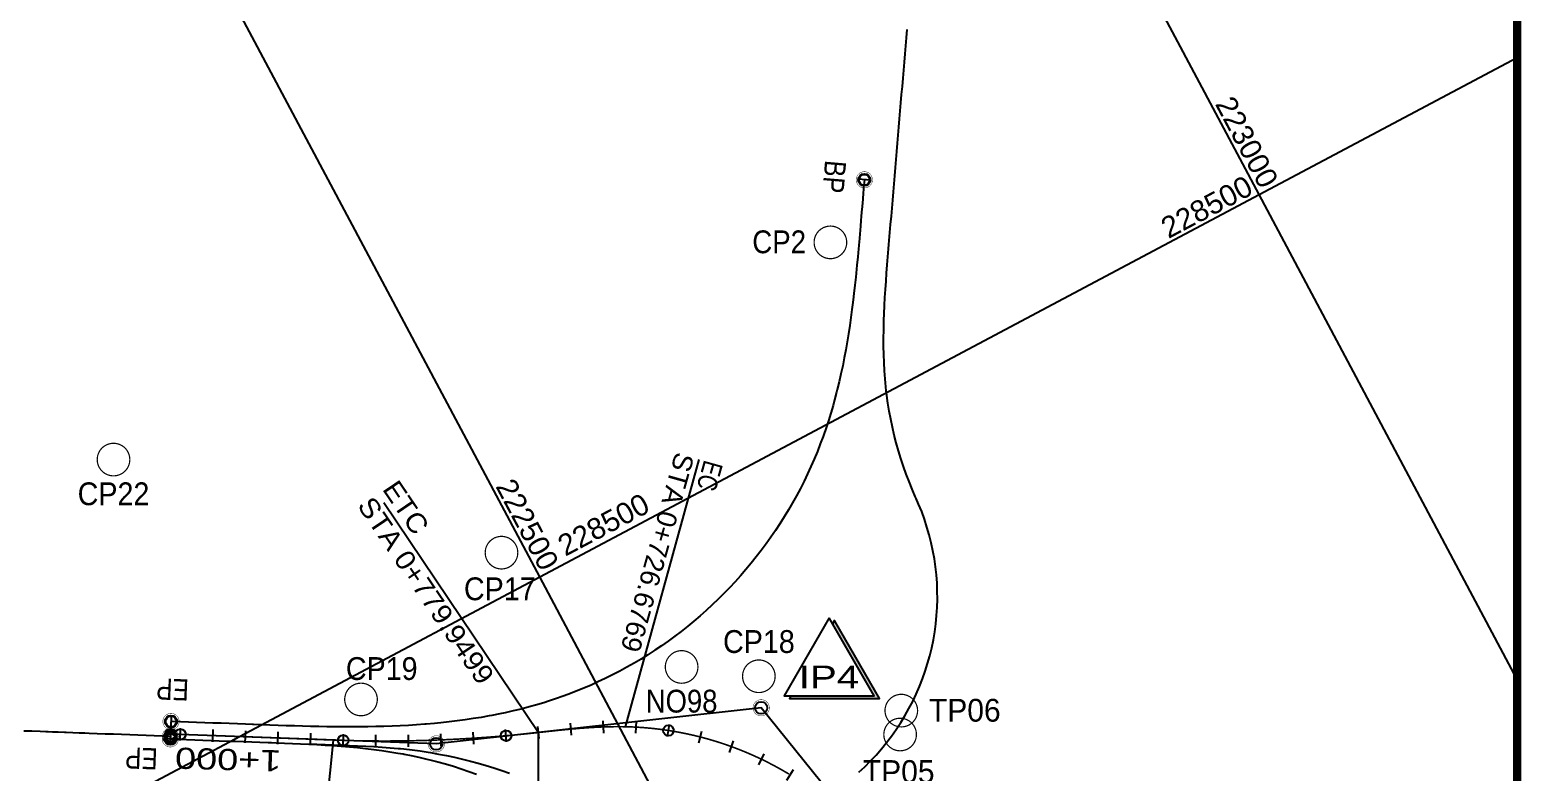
# Model space of a CAD drawing. Extents: x 227222 to 228063, y 224653 to 225247.
# Drawn here: x 227400.6 to 227583.6, y 225010.2 to 225101.4 of the extents above; entities that cross this region are included whole.
import ezdxf
from ezdxf.enums import TextEntityAlignment as Align

# ---------------------------------------------------------------- set-up
doc = ezdxf.new("R2010")
doc.units = 0
doc.header["$LTSCALE"] = 10
doc.header["$MEASUREMENT"] = 0
doc.layers.get('0').update_dxf_attribs({"linetype": 'CONTINUOUS'})
for name, color, linetype in [('CA-ALGN-CNTL', 2, 'CONTINUOUS'), ('CA-ALGN-IPLN', 1, 'CONTINUOUS'), ('CA-ALGN-IPSM', 2, 'CONTINUOUS'), ('CA-ALGN-STSM', 2, 'CONTINUOUS'), ('CA-ALGN-SUBL', 1, 'CONTINUOUS'), ('CA-ALGN-SUBT', 2, 'CONTINUOUS'), ('CA-ALGN-TEXT', 3, 'CONTINUOUS'), ('CV-GRID-BORD', 4, 'CONTINUOUS'), ('CV-GRID-LINE', 1, 'CONTINUOUS'), ('CV-GRID-TEXT', 4, 'CONTINUOUS'), ('CV-SURV-SYMB', 3, 'CONTINUOUS'), ('CV-SURV-TEXT', 3, 'CONTINUOUS')]:
    doc.layers.add(name, color=color, linetype=linetype)
doc.styles.add('GTXT', font='Dotum.ttf')
doc.styles.get("Standard").update_dxf_attribs({"font": 'Dotum.ttf'})

# ---------------------------------------------------------------- blocks, each defined once
blk = doc.blocks.new('CVSVCPM')
at = {"const_width": 0.15}
blk.add_lwpolyline([(0, 2, -1), (0, -2, -1), (0, 2)], format="xyb", dxfattribs=at)
at = {"style": 'GTXT', "flags": 1}
blk.add_attdef('NO', text='', height=2.5, dxfattribs=at).set_placement((0, 4.760439115567124), align=Align.MIDDLE)
blk = doc.blocks.new('CASTAMS')
blk.add_line((0, -1.5), (0, 1.5))
at = {"style": 'GTXT', "flags": 1}
for tag, p in [('STA_DST', (0, -3.624746947281125)), ('XSEC_DAT', (0, -6.854719476030255))]:
    blk.add_attdef(tag, text='', height=2.5, dxfattribs=at).set_placement(p, align=Align.MIDDLE)
blk = doc.blocks.new('CASTAMM')
blk.add_line((0, -1.5), (0, 1.5))
blk.add_circle((0, 0), 1.3)
at = {"style": 'GTXT', "flags": 1}
for tag, p in [('STA_DST', (0, -3.624746947281125)), ('XSEC_DAT', (0, -6.854719476030255))]:
    blk.add_attdef(tag, text='', height=2.5, dxfattribs=at).set_placement(p, align=Align.MIDDLE)
blk = doc.blocks.new('CAIPMRK')
at = {"const_width": 0.1}
blk.add_lwpolyline([(-2, 0, -0.9999999999999999), (2, 0, -1)], format="xyb", close=True, dxfattribs=at)
blk.add_circle((0, 0), 1.5)

msp = doc.modelspace()

# ---------------------------------------------------------------- hatches: boundary and pattern name
at = {"layer": 'CA-ALGN-TEXT'}
msp.add_hatch(color=256, dxfattribs=at).paths.add_polyline_path([(227504.215001211, 225019.6161966484), (227494.0196892909, 225019.6161959291), (227493.8170749211, 225019.2652574891), (227504.867217302, 225019.2652582687), (227499.3421454364, 225028.8349618962), (227499.117344628, 225028.445595411)])

# ---------------------------------------------------------------- linework, layer by layer
at = {"layer": 'CA-ALGN-CNTL'}
for points in [[(227502.3332174974, 225010.2174885896), (227503.0664025078, 225010.897444666), (227503.7757082619, 225011.6022757946), (227504.4602933413, 225012.3311404509), (227505.1193428852, 225013.0831727241), (227505.7520740001, 225013.8574806626), (227506.3577331663, 225014.6531426306), (227506.9356023634, 225015.4692128298), (227507.4849920059, 225016.3047175437), (227508.0052513153, 225017.1586697124), (227508.495760765, 225018.0300490599), (227508.9559361034, 225018.9178200892), (227509.3852319977, 225019.8209294895), (227509.7831349699, 225020.7383023799), (227510.1491757586, 225021.6688488827), (227510.4829177842, 225022.6114602552), (227510.7839631621, 225023.5650188822), (227511.051955631, 225024.5283885076), (227511.2865749194, 225025.5004248298), (227511.4875430945, 225026.4799720818), (227511.654621857, 225027.4658638581), (227511.7876105512, 225028.4569311177), (227511.8863516871, 225029.4519960589), (227511.9507309401, 225030.4498721193), (227511.9806670464, 225031.4493744598), (227511.9761262664, 225032.4493140631), (227511.9371150973, 225033.4485029202), (227511.8636802729, 225034.4457540298), (227511.7559079365, 225035.4398786937), (227511.6139242439, 225036.4296981631), (227511.4379009975, 225037.4140330433), (227511.2280463684, 225038.3917164819), (227510.9846097031, 225039.3615808682), (227510.7078819029, 225040.3224784216), (227510.3981896347, 225041.2732622573), (227510.055902886, 225042.2128062593), (227509.6814272982, 225043.1399896783), (227509.3798126876, 225043.8263866131), (227509.3798126876, 225043.8263866131), (227509.3798126876, 225043.8263866131), (227509.3798126876, 225043.8263866131), (227509.2768394802, 225044.0544556516), (227508.8783375236, 225044.9715980457), (227508.5007833338, 225045.8975635937), (227508.1443724179, 225046.8318695771), (227507.8092904028, 225047.7740348197), (227507.4957069101, 225048.7235741654), (227507.2037890806, 225049.6799943433), (227506.9336834674, 225050.6428024619), (227506.6855304988, 225051.6115001078), (227506.459458957, 225052.5855894707), (227506.2555862018, 225053.5645644016), (227506.0740170077, 225054.5479211205), (227505.9148437878, 225055.5351492749), (227505.7849609289, 225056.4721468056), (227505.7781526071, 225056.525741932), (227505.7152320675, 225057.0481835957), (227505.6122213544, 225058.0428444715), (227505.570716965, 225058.514801002), (227505.4978117631, 225059.512125324), (227505.4438638653, 225060.5106546059), (227505.4076719373, 225061.5099856612), (227505.3880257889, 225062.5097830796), (227505.3837067107, 225063.5097658143), (227505.3934927716, 225064.5097099992), (227505.3972141726, 225064.7190351059), (227505.4224254366, 225065.7187116591), (227505.4504904485, 225066.5088511402), (227505.4952458059, 225067.5078452035), (227505.5492083602, 225068.5063845599), (227505.6111516315, 225069.5044626434), (227505.6798511727, 225070.5020988852), (227505.7540872747, 225071.4993378874), (227505.8326342585, 225072.4962482593), (227505.9142769286, 225073.4929087147), (227505.9977924659, 225074.4894165654), (227506.0431350076, 225075.0262219867), (227506.0819867538, 225075.4858662633), (227506.1662106829, 225076.4823113355), (227506.2504354389, 225077.4787591124), (227506.334661134, 225078.4752051236), (227506.4188841241, 225079.4716519616), (227506.5031088801, 225080.4680997386), (227506.5873345752, 225081.4645457497), (227506.6715593312, 225082.4609935267), (227506.7557832603, 225083.4574385988), (227506.8400080164, 225084.4538863758), (227506.9242327724, 225085.4503341528), (227507.0084584674, 225086.4467801639), (227507.0926814576, 225087.4432270019), (227507.1769071526, 225088.4396730131), (227507.2611319086, 225089.43612079), (227507.3453576036, 225090.4325668011), (227507.4295805938, 225091.4290136392), (227507.5138053499, 225092.4254614162), (227507.5980310449, 225093.4219074272), (227507.682254035, 225094.4183542653), (227507.76647973, 225095.4148002764), (227507.8507044861, 225096.4112480534), (227507.9349292421, 225097.4076958303), (227508.0191531712, 225098.4041409025), (227508.1033779273, 225099.4005886795), (227508.1876036223, 225100.3970346906), (227508.2718283783, 225101.3934824676)], [(227503.0202103601, 225082.955139821), (227502.935985604, 225081.958692044), (227502.8686048602, 225081.1615355884), (227502.8349167237, 225080.7629574165), (227502.8180717725, 225080.5636678611), (227502.7422681396, 225079.6668652753), (227502.6833112238, 225078.9693531838), (227502.6390105136, 225078.4452473959), (227502.5990748215, 225077.9729060098), (227502.5399421602, 225077.2754091995), (227502.4547230405, 225076.2790465628), (227502.3680029083, 225075.2828145311), (227502.3415917832, 225074.983979939), (227502.3327411767, 225074.8843714089), (227502.2970821957, 225074.4859639656), (227502.2059251482, 225073.4901271943), (227502.1113377984, 225072.4946115862), (227502.0126328333, 225071.4994956581), (227501.9615222797, 225071.0021150947), (227501.855352282, 225070.007768611), (227501.7433488544, 225069.0140624486), (227501.6490853086, 225068.2196369447), (227501.5754425378, 225067.6241732782), (227501.4991089015, 225067.0290501925), (227501.3655109557, 225066.0380168801), (227501.2233556875, 225065.0481756884), (227501.0719712032, 225064.059703938), (227500.9106877537, 225063.0728004764), (227500.7388369082, 225062.087682973), (227500.5557595558, 225061.1045899086), (227500.360798619, 225060.123785762), (227500.1533081064, 225059.1455567623), (227499.9326413546, 225058.1702159632), (227499.6981707892, 225057.1981001587), (227499.6217471689, 225056.8941628316), (227499.3681965462, 225055.926849639), (227499.185327069, 225055.2650549218), (227498.905738011, 225054.304946793), (227498.6099193457, 225053.3497162584), (227498.2972960448, 225052.3998526341), (227498.0443531866, 225051.6712618049), (227497.9673127714, 225051.4558806231), (227497.6196299042, 225050.5182855965), (227497.2543174149, 225049.5874173485), (227496.871508426, 225048.6636048875), (227496.4713386524, 225047.7471808655), (227496.0539485038, 225046.8384691051), (227495.6194890975, 225045.9377945919), (227495.1681143673, 225045.0454770138), (227494.6999845959, 225044.1618326389), (227494.2152663025, 225043.2871787861), (227493.7141332938, 225042.4218275888), (227493.1967613665, 225041.5660831777), (227492.6633387905, 225040.7202517856), (227492.1140512428, 225039.8846360013), (227491.5490970978, 225039.0595315741), (227490.9686747298, 225038.2452342532), (227490.3729943833, 225037.4420302436), (227489.7622661909, 225036.6502102207), (227489.1367068579, 225035.8700524989), (227488.4965393262, 225035.1018364435), (227487.841992059, 225034.345835295), (227487.1732990417, 225033.6023161695), (227486.4906960253, 225032.8715471218), (227485.7944288652, 225032.1537857234), (227485.0847416511, 225031.4492886071), (227484.3618902306, 225030.7583073316), (227483.6261297369, 225030.0810862803), (227482.8777251831, 225029.4178682945), (227482.1169400407, 225028.7688863353), (227481.3440457835, 225028.1343753537), (227480.5593186923, 225027.5145570001), (227479.7630376404, 225026.9096565691), (227478.9554836032, 225026.3198868818), (227478.1369483754, 225025.7454574516), (227477.3077193929, 225025.1865732093), (227476.4680958501, 225024.6434340117), (227475.6183726943, 225024.1162306623), (227474.7588555805, 225023.6051551276), (227473.8898487336, 225023.1103850229), (227473.0116599103, 225022.6320998412), (227472.1246052059, 225022.1704676535), (227471.2289981227, 225021.7256528868), (227470.3251585117, 225021.2978165484), (227469.4134083258, 225020.8871071722), (227468.4940722226, 225020.4936724653), (227467.567475911, 225020.1176538983), (227466.63395156, 225019.7591850508), (227466.0706476203, 225019.552577972), (227465.1267272314, 225019.2224498283), (227464.7474438424, 225019.0953949565), (227464.1461667628, 225018.900465455), (227463.7951354785, 225018.7903080324), (227462.837299767, 225018.5030376444), (227461.8744050587, 225018.2332099057), (227460.9068982468, 225017.9804146033), (227459.9352042067, 225017.7442275526), (227458.9597186208, 225017.5242113114), (227458.2746500079, 225017.3795500871), (227458.2740411442, 225017.3794256808), (227457.2929578785, 225017.1858912481), (227456.998853385, 225017.1309120889), (227456.0141525734, 225016.9567102481), (227455.0270221389, 225016.7968505512), (227454.0377442984, 225016.6508533467), (227453.046583386, 225016.5182385351), (227452.0537852498, 225016.3985139227), (227451.0595662087, 225016.2911874707), (227450.6615293628, 225016.2516188638), (227450.2633087656, 225016.2139209614), (227449.2670420148, 225016.1276565285), (227449.0676766597, 225016.1117389612), (227448.0703597032, 225016.0386111615), (227447.0723342424, 225015.9758728546), (227446.0737356321, 225015.9230138689), (227445.0746848759, 225015.8795254628), (227444.0752879111, 225015.8448931488), (227443.0756363241, 225015.8186038694), (227442.0758082891, 225015.8001442314), (227441.0758722116, 225015.7889979123), (227440.0758848512, 225015.7846491929), (227439.0758877891, 225015.786581079), (227438.0759181359, 225015.7942764645), (227437.0760039486, 225015.80722249), (227436.0761600962, 225015.8248970184), (227435.0764012235, 225015.8467868546), (227434.0767286753, 225015.8723739962), (227433.0771428574, 225015.9011422071), (227432.0776379387, 225015.9325742001), (227431.078200913, 225015.9661534031), (227430.0788223054, 225016.0013651218), (227429.0794819341, 225016.0376934988), (227428.0801641997, 225016.0746183183), (227427.9198822968, 225016.0805622665), (227427.080851108, 225016.1116792496), (227426.0815371895, 225016.1487374762), (227425.0822240978, 225016.1857984075), (227424.0829119451, 225016.222857573), (227423.0835988535, 225016.2599185043), (227422.0842849349, 225016.2969767309), (227421.0849718433, 225016.3340376622), (227420.0856596906, 225016.3710968277), (227419.0863465989, 225016.4081577591), (227418.0870344462, 225016.4452169245), (227417.9387357557, 225016.450716654)], [(227417.8705684114, 225014.6119861247), (227416.8712553197, 225014.649047056), (227415.871943167, 225014.6861062215), (227414.8726300754, 225014.7231671529), (227413.8733152179, 225014.7602271453), (227412.8740030652, 225014.7972863108), (227411.8746899735, 225014.8343472421), (227410.8753768819, 225014.8714081735), (227409.8760647292, 225014.9084673389), (227408.8767516376, 225014.9455282703), (227407.877438546, 225014.9825892016), (227407.3777811172, 225015.0011191978), (227406.8781254543, 225015.019650133), (227406.6782616111, 225015.0270612149), (227405.8788115357, 225015.0567083595), (227405.0793605215, 225015.08635727), (227404.8794984441, 225015.0937692909), (227404.0800483688, 225015.1234164354), (227403.8801853525, 225015.1308302222), (227403.3805306286, 225015.1493593915), (227402.8808731998, 225015.1678893877), (227402.5810796142, 225015.179008302), (227401.8815601081, 225015.2049503191), (227400.8822470165, 225015.2420112504), (227399.8829348638, 225015.2790704159)], [(227417.8594503241, 225014.312195244), (227418.8587634157, 225014.2751343126), (227419.8580755684, 225014.2380751472), (227420.85738866, 225014.2010142158), (227421.8567017517, 225014.1639532844), (227422.8560166092, 225014.126893292), (227423.8553287619, 225014.0898341266), (227424.8546418535, 225014.0527731952), (227425.8539549452, 225014.0157122638), (227426.8532670978, 225013.9786530984), (227427.8525801895, 225013.941592167), (227428.8518932812, 225013.9045312356), (227429.8512063728, 225013.8674703043), (227430.2750769444, 225013.8517515974), (227430.8505194214, 225013.830375373), (227431.8498058793, 225013.7926275336), (227432.8490252965, 225013.7531270717), (227433.8481266274, 225013.7107686393), (227434.8470527021, 225013.6644413666), (227435.8457292945, 225013.6130366408), (227436.8440670003, 225013.555444574), (227437.8419584207, 225013.4905593012), (227438.8392656881, 225013.4172768784), (227439.8358294089, 225013.3344955062), (227440.8314543109, 225013.2411169603), (227441.8259128885, 225013.1360439981), (227442.8189362361, 225013.0181890767), (227443.8102149876, 225012.8864725865), (227444.7993904871, 225012.7398181569), (227445.7860625669, 225012.5771635873), (227446.4101075187, 225012.4652740404), (227446.5612985459, 225012.4370683985), (227447.3916967502, 225012.2743321137), (227448.3696496779, 225012.0655758316), (227449.3436460366, 225011.8390750113), (227449.6990765608, 225011.7517544752), (227450.6671484034, 225011.5011351305), (227451.6305021447, 225011.2329552698), (227452.5888231964, 225010.9473081148), (227453.5417899069, 225010.6442831312), (227454.4890919345, 225010.3239825941), (227455.4304143553, 225009.9865131372)], [(227417.859450324, 225014.312195244), (227418.8587634157, 225014.2751343126), (227419.8580765073, 225014.2380733813), (227420.857389599, 225014.2010124499), (227421.8567017517, 225014.1639532844), (227422.8560148433, 225014.1268923531), (227423.855327935, 225014.0898314217), (227424.8546410266, 225014.0527704904), (227425.8539541182, 225014.015709559), (227426.8532672098, 225013.9786486276), (227427.8525803015, 225013.9415876963), (227428.8518924542, 225013.9045285308), (227429.8512055458, 225013.8674675995), (227430.8505186375, 225013.8304066681), (227431.8498317291, 225013.7933457368), (227432.8491448207, 225013.7562848054), (227433.8484596782, 225013.719224813), (227434.8477727699, 225013.6821638817), (227435.8470849226, 225013.6451047162), (227436.8463980142, 225013.6080437848), (227437.8457111058, 225013.5709828535), (227438.8450241975, 225013.5339219221), (227439.0770030284, 225013.5253183293), (227439.8443295195, 225013.4966711181), (227440.8435609701, 225013.457476053), (227441.8426061908, 225013.4138215729), (227442.8413198743, 225013.3631863301), (227443.8395056571, 225013.303051277), (227444.8368918884, 225013.2309026376), (227445.8331181056, 225013.1442360422), (227446.1074181043, 225013.1174644252), (227446.5235200352, 225013.0742750536), (227447.5167803625, 225012.9584964223), (227448.5078263632, 225012.8250705781), (227449.4963429151, 225012.6740406256), (227449.7983331788, 225012.6243047839), (227450.7830747308, 225012.4503535887), (227451.7645672179, 225012.2589162545), (227452.7424968359, 225012.0500547077), (227453.7165604878, 225011.8238320378), (227454.6864449724, 225011.5803218174), (227455.6518450909, 225011.3195996091), (227456.6124571864, 225011.0417508561), (227457.5679731314, 225010.7468608894), (227458.5180944547, 225010.4350224395), (227459.4625206951, 225010.1063362396)]]:
    msp.add_lwpolyline(points, dxfattribs=at)
at = {"layer": 'CA-ALGN-CNTL', "const_width": 0.2000000000000009}
msp.add_lwpolyline([(227493.7584540146, 225009.99938487), (227492.8955351391, 225010.5046765697), (227492.0204246872, 225010.9885495577), (227491.133654401, 225011.4507066906), (227490.4034826776, 225011.8107270462), (227489.4969399989, 225012.2327837485), (227488.5802711212, 225012.632370302), (227487.6540342061, 225013.009242118), (227486.7187887332, 225013.3631734297), (227485.7751056043, 225013.6939468088), (227484.8235562123, 225014.0013609441), (227483.8647213824, 225014.2852308654), (227482.8991798381, 225014.5453840756), (227481.9275198472, 225014.7816599481), (227480.9503327615, 225014.993917617), (227479.9682087696, 225015.1820269239), (227478.9817492586, 225015.3458749902), (227477.991549982, 225015.4853595328), (227476.9982160138, 225015.6003990802), (227476.0023459671, 225015.6909200516), (227475.0045486027, 225015.7568723827), (227474.0054298643, 225015.7982113069), (227473.6701463936, 225015.8065605278), (227473.005594102, 225015.8150271186), (227472.0056335952, 225015.8087491872), (227471.0060177237, 225015.7816770385), (227470.0070676616, 225015.7361333269), (227469.0089819948, 225015.6744412147), (227468.0118429587, 225015.5989254233), (227467.0156417196, 225015.5119030246), (227466.0202835613, 225015.4156907284), (227465.025613167, 225015.3125956743), (227464.0314269808, 225015.2049220039), (227463.1806123592, 225015.110856029), (227463.0474412019, 225015.0960758991), (227463.0474412019, 225015.0960758991), (227463.0374910907, 225015.0949713093), (227462.0432709556, 225014.9876170939), (227461.4295909387, 225014.9242890353), (227460.4343995357, 225014.8263487621), (227459.4386524424, 225014.7342334318), (227459.0570825131, 225014.7004938802), (227458.8718974555, 225014.6844304914), (227458.8119979456, 225014.6792760287), (227458.5626992594, 225014.658059979), (227457.6061562897, 225014.580060123), (227456.6090155567, 225014.504504922), (227455.6114503264, 225014.434787792), (227455.0685285377, 225014.3993084772), (227454.5894582575, 225014.3694449789), (227453.5911378664, 225014.3115512843), (227452.5924939272, 225014.2595017685), (227451.5935639715, 225014.2132982661), (227451.0740170242, 225014.1915817446), (227450.3985118817, 225014.1657178111), (227450.0747158445, 225014.1542686014), (227449.8748285435, 225014.1475078193), (227448.875290713, 225014.1172130987), (227447.8755911077, 225014.0927692933), (227447.0757380029, 225014.0774293824), (227446.8848226225, 225014.0743200767), (227446.5711389683, 225014.0696770207), (227445.5711990142, 225014.0587211773), (227445.4384819788, 225014.0577076604), (227444.4384940584, 225014.0533812947), (227443.4384963682, 225014.0549096519), (227443.0758829602, 225014.0569089712), (227442.0759288868, 225014.066411162), (227441.0760473946, 225014.0817665597), (227440.0762742496, 225014.1029760604), (227439.0766417976, 225014.1300342113), (227438.1722043119, 225014.1595628775), (227437.8678950616, 225014.170577622), (227437.1728809958, 225014.196353351), (227436.1735688431, 225014.2334125165), (227435.1742557515, 225014.2704734478), (227435.079241663, 225014.273997532), (227434.0799277444, 225014.3110557585), (227433.0806146528, 225014.3481166899), (227432.0813015611, 225014.3851776212), (227431.0819894084, 225014.4222367867), (227430.0826763168, 225014.459297718), (227429.0833623983, 225014.4963559445), (227428.0840493066, 225014.5334168759), (227427.084736215, 225014.5704778073), (227426.0854240622, 225014.6075369727), (227425.0861109706, 225014.6445979041), (227424.0867988179, 225014.6816570695), (227423.0874839604, 225014.718717062), (227422.0881708688, 225014.7557779933), (227421.0888587161, 225014.7928371588), (227420.0895456244, 225014.8298980901), (227419.0902334718, 225014.8669572556), (227418.0909186142, 225014.904017248), (227417.8816864987, 225014.9117770053)], dxfattribs=at)
at = {"layer": 'CA-ALGN-IPLN'}
msp.add_lwpolyline([(227497.776504519, 224895.2768691518), (227497.1400699465, 224905.77811798), (227496.1818817335, 224938.7396200552), (227518.6436131067, 224983.0610784458), (227490.3645801641, 225018.1282736686), (227450.4918850193, 225013.7024106114), (227417.8816864987, 225014.9117770052)], dxfattribs=at)
at = {"layer": 'CA-ALGN-SUBL', "linetype": 'Continuous'}
for p, q in [((227482.6967153461, 225048.6184348975), (227473.6701463936, 225015.8065605278)), ((227444.0561181915, 225043.3348382131), (227463.0474412019, 225015.0960758991)), ((227463.047443603, 224981.0652362575), (227463.047441202, 225015.0960758991)), ((227434.5373454936, 224980.3031081817), (227437.8678950616, 225014.170577622))]:
    msp.add_line(p, q, dxfattribs=at)
at = {"layer": 'CA-ALGN-TEXT'}
msp.add_lwpolyline([(227498.6899293453, 225029.1859002758), (227493.1648588302, 225019.6161958688), (227504.215001211, 225019.6161966484)], close=True, dxfattribs=at)
msp.add_lwpolyline([(227494.0196892909, 225019.6161959291), (227493.8170749211, 225019.2652574891), (227504.867217302, 225019.2652582687), (227499.3421454364, 225028.8349618962), (227499.117344628, 225028.445595411)], dxfattribs=at)
at = {"layer": 'CV-GRID-BORD', "const_width": 1.000000000000005}
msp.add_lwpolyline([(227284.2142292281, 224791.5561020686), (227583.1209917576, 224791.5561231581), (227583.1209680492, 225127.5823435483), (227284.2142055196, 225127.5823224588)], close=True, dxfattribs=at)
at = {"layer": 'CV-GRID-LINE', "linetype": 'Continuous'}
for p, q in [((227551.4743626199, 225081.1421324924), (227526.7816623037, 225127.5823395733)), ((227551.4743626199, 225081.1421324924), (227526.7816623037, 225127.5823395733)), ((227551.4743626199, 225081.1421324924), (227526.7816623037, 225127.5823395733)), ((227551.4743626199, 225081.1421324924), (227526.7816623037, 225127.5823395733)), ((227551.4743626199, 225081.1421324924), (227526.7816623037, 225127.5823395733)), ((227463.1796066464, 225034.1949699841), (227416.2324441381, 225122.4897259577)), ((227463.1796066464, 225034.1949699841), (227416.2324441381, 225122.4897259577)), ((227463.1796066464, 225034.1949699841), (227416.2324441381, 225122.4897259577)), ((227463.1796066464, 225034.1949699841), (227416.2324441381, 225122.4897259577)), ((227463.1796066464, 225034.1949699841), (227416.2324441381, 225122.4897259577)), ((227551.4743626199, 225081.1421324924), (227583.1209701386, 225097.9689350543)), ((227551.4743626199, 225081.1421324924), (227583.1209701386, 225097.9689350543)), ((227551.4743626199, 225081.1421324924), (227583.1209701386, 225097.9689350543)), ((227551.4743626199, 225081.1421324924), (227583.1209701386, 225097.9689350543)), ((227463.1796066464, 225034.1949699841), (227551.4743626199, 225081.1421324924)), ((227463.1796066464, 225034.1949699841), (227551.4743626199, 225081.1421324924)), ((227463.1796066464, 225034.1949699841), (227551.4743626199, 225081.1421324924)), ((227463.1796066464, 225034.1949699841), (227551.4743626199, 225081.1421324924)), ((227463.1796066464, 225034.1949699841), (227551.4743626199, 225081.1421324924)), ((227583.1209755251, 225021.6235201935), (227551.4743626199, 225081.1421324924)), ((227583.1209755251, 225021.6235201935), (227551.4743626199, 225081.1421324924)), ((227583.1209755251, 225021.6235201935), (227551.4743626199, 225081.1421324924)), ((227583.1209755251, 225021.6235201935), (227551.4743626199, 225081.1421324924)), ((227583.1209755251, 225021.6235201935), (227551.4743626199, 225081.1421324924)), ((227374.8848506728, 224987.2478074759), (227463.1796066464, 225034.1949699841)), ((227374.8848506728, 224987.2478074759), (227463.1796066464, 225034.1949699841)), ((227374.8848506728, 224987.2478074759), (227463.1796066464, 225034.1949699841)), ((227374.8848506728, 224987.2478074759), (227463.1796066464, 225034.1949699841)), ((227374.8848506728, 224987.2478074759), (227463.1796066464, 225034.1949699841)), ((227510.1267691546, 224945.9002140106), (227463.1796066464, 225034.1949699841)), ((227510.1267691546, 224945.9002140106), (227463.1796066464, 225034.1949699841)), ((227510.1267691546, 224945.9002140106), (227463.1796066464, 225034.1949699841)), ((227510.1267691546, 224945.9002140106), (227463.1796066464, 225034.1949699841)), ((227510.1267691546, 224945.9002140106), (227463.1796066464, 225034.1949699841))]:
    msp.add_line(p, q, dxfattribs=at)

# ---------------------------------------------------------------- block references
at = {"layer": 'CA-ALGN-IPSM', "xscale": 0.5, "yscale": 0.5}
for p in [(227503.02021036, 225082.955139821), (227490.3645801641, 225018.1282736685), (227417.9387357557, 225016.450716654), (227417.8594503241, 225014.3121952439), (227417.8705684114, 225014.6119861247), (227450.4918850193, 225013.7024106114)]:
    msp.add_blockref('CAIPMRK', p, dxfattribs=at)
at = {"layer": 'CA-ALGN-STSM', "xscale": 0.5, "yscale": 0.5, "zscale": 0.5}
for name, p, rotation in [('CASTAMM', (227503.0202110751, 225082.9551469966), 85.1678694648461), ('CASTAMM', (227417.9387285543, 225016.4507170293), 177.875477879356), ('CASTAMS', (227467.0156412502, 225015.5119039075), 5.278835646979338), ('CASTAMS', (227471.0060168408, 225015.7816765691), 2.102971681850523), ('CASTAMS', (227475.0045490721, 225015.7568714998), 356.9245405645414), ('CASTAMM', (227478.9817497281, 225015.3458741073), 351.2756186531296), ('CASTAMM', (227417.8594431227, 225014.3121956191), 177.8767673631939), ('CASTAMM', (227417.8594431227, 225014.312195619), 177.8767673631939), ('CASTAMM', (227417.8705612101, 225014.6119864998), 177.8767673618053), ('CASTAMM', (227417.8705612101, 225014.6119864997), 177.8767673618568), ('CASTAMM', (227417.8816864987, 225014.9117770053), 177.8767673618053), ('CASTAMM', (227417.8816864987, 225014.9117770052), 177.876767364634), ('CASTAMM', (227419.0902321193, 225014.8669576691), 357.8760857664415), ('CASTAMS', (227423.0874848434, 225014.7187175314), 357.8761336904652), ('CASTAMS', (227427.0847366844, 225014.5704769243), 357.8761683600562), ('CASTAMS', (227431.0819885255, 225014.4222363172), 357.8761336904652), ('CASTAMS', (227435.0792412495, 225014.2739961796), 357.8760857650529), ('CASTAMM', (227439.0766417976, 225014.1300342113), 358.2816779803325), ('CASTAMS', (227443.0758820772, 225014.0569085017), 359.6231568826213), ('CASTAMS', (227447.0757380028, 225014.0774293824), 0.9646719787486457), ('CASTAMS', (227451.0740179071, 225014.1915822141), 2.306184235883828), ('CASTAMS', (227455.0685285378, 225014.3993084772), 3.64766153406224), ('CASTAMM', (227459.0570825131, 225014.7004938802), 4.989070211530979), ('CASTAMS', (227463.0374902077, 225015.0949708398), 6.330542869762006), ('CASTAMS', (227482.8991794246, 225014.5453827231), 345.6266535028194), ('CASTAMS', (227486.7187896161, 225013.3631738992), 339.9776556086561), ('CASTAMS', (227490.4034813252, 225011.8107274596), 334.328773707885), ('CASTAMS', (227493.9174664835, 225009.9031241613), 328.679702002369)]:
    msp.add_blockref(name, p, dxfattribs=dict(at, rotation=rotation))
at = {"layer": 'CV-SURV-SYMB'}
for p, rotation in [((227498.8568952934, 225075.2726923016), 180.0000040425014), ((227498.8568952934, 225075.2726923016), 90.00000404291839), ((227498.8568952934, 225075.2726923016), 180.0000040425014), ((227498.8568952934, 225075.2726923016), 90.00000404291839), ((227410.885323859, 225048.6050195245), 180.0000040425014), ((227410.8853238589, 225048.6050195244), 90.00000404208463), ((227458.4953752305, 225037.1768982265), 180.0000040425014), ((227458.4953752305, 225037.1768982265), 90.00000404250149), ((227458.4953752305, 225037.1768982265), 180.0000040425014), ((227458.4953752305, 225037.1768982265), 90.00000404250149), ((227458.4953752305, 225037.1768982265), 180.0000040425014), ((227458.4953752305, 225037.1768982265), 90.00000404250149), ((227458.4953752305, 225037.1768982265), 180.0000040425014), ((227458.4953752305, 225037.1768982265), 90.00000404250149), ((227480.5981122994, 225023.1450432506), 180.0000040425014), ((227480.5981122994, 225023.1450432507), 90.00000404291839), ((227490.0739678218, 225022.001878294), 180.0000040425014), ((227490.0739678218, 225022.001878294), 90.00000404250149), ((227490.0739678218, 225022.001878294), 180.0000040425014), ((227490.0739678218, 225022.001878294), 90.00000404250149), ((227490.0739678218, 225022.001878294), 180.0000040425014), ((227490.0739678218, 225022.001878294), 90.00000404250149), ((227490.0739678218, 225022.001878294), 180.0000040425014), ((227490.0739678218, 225022.001878294), 90.00000404250149), ((227441.2549133339, 225019.153282341), 180.0000040420846), ((227441.2549133339, 225019.153282341), 90.00000404250149), ((227441.2549133339, 225019.153282341), 180.0000040420846), ((227441.2549133339, 225019.153282341), 90.00000404250149), ((227441.2549133339, 225019.153282341), 180.0000040420846), ((227441.2549133339, 225019.153282341), 90.00000404250149), ((227441.2549133339, 225019.153282341), 180.0000040420846), ((227441.2549133339, 225019.153282341), 90.00000404250149), ((227441.2549133339, 225019.153282341), 180.0000040420846), ((227441.2549133339, 225019.153282341), 90.00000404250149), ((227507.554879721, 225017.7828192551), 180.0000040420846), ((227507.554879721, 225017.7828192551), 180.0000040420846), ((227507.554879721, 225017.7828192551), 90.00000404250149), ((227507.4118729728, 225014.8481742902), 180.0000040429183), ((227507.4118729728, 225014.8481742902), 90.00000404250149), ((227507.4118729728, 225014.8481742902), 180.0000040429183), ((227507.4118729728, 225014.8481742902), 90.00000404250149), ((227507.4118729728, 225014.8481742902), 180.0000040429183), ((227507.4118729728, 225014.8481742902), 90.00000404250149)]:
    msp.add_blockref('CVSVCPM', p, dxfattribs=dict(at, rotation=rotation))

# ---------------------------------------------------------------- texts
at = {"layer": 'CA-ALGN-SUBT'}
for s, rotation, width, p, p2 in [('STA 0+726.6769', 254.3916049520421, 0.9634586653728551, (227479.866705831, 225049.6662927557), (227473.086369752, 225025.3955880095)), ('EC', 254.3916049589643, 0.7999276411377101, (227483.3822749566, 225048.664885597), (227482.4136555171, 225045.1976420617)), ('  ETC', 304.0722429577926, 1.037833270906003, (227442.7064262938, 225046.5949969123), (227447.7485665187, 225039.1400099627)), ('  STA 0+779.9499', 304.0722429572571, 1.014685635629229, (227439.6144653034, 225044.5987868865), (227455.7493140206, 225020.742828651))]:
    msp.add_text(s, height=2.400000125050446, rotation=rotation, dxfattribs=dict(at, width=width)).set_placement(p, p2, align=Align.FIT)
at = {"layer": 'CA-ALGN-TEXT'}
for s, height, rotation, width, p, p2 in [('BP', 2.600000000000012, 265.1685429071309, 0.8374048402662617, (227498.2082230998, 225085.4241083978), (227497.8713233598, 225081.4383213285)), ('EP', 2.600000000000012, 177.8761291588088, 0.870849580243514, (227420.1799601761, 225021.6057529499), (227416.1827080159, 225021.7539931518)), (' IP4', 2.800000000000013, 4.042615183139997e-06, 1.244645735777885, (227493.5919897788, 225020.5052072884), (227502.3919897788, 225020.5052079093)), ('EP', 2.600000000000012, 177.87612915921, 0.8708495802369473, (227416.3623673128, 225013.1421568522), (227412.3651151526, 225013.2903970541)), ('     1+000', 2.600000000000012, 178.4194359488901, 1.177567107014292, (227437.9704320862, 225012.7219284877), (227418.4778512668, 225013.2597881753))]:
    msp.add_text(s, height=height, rotation=rotation, dxfattribs=dict(at, width=width)).set_placement(p, p2, align=Align.FIT)
at = {"layer": 'CV-GRID-TEXT'}
for s, rotation, width, p, p2 in [('223000', 298.0000040424686, 0.9496198943430639, (227546.0060934927, 225092.2784708831), (227551.6397529937, 225081.6831001663)), ('223000', 298.0000040424686, 0.9496198943430639, (227546.0060934927, 225092.2784708831), (227551.6397529937, 225081.6831001663)), ('223000', 298.0000040424686, 0.9496198943430639, (227546.0060934927, 225092.2784708831), (227551.6397529937, 225081.6831001663)), ('223000', 298.0000040424686, 0.9496198943430639, (227546.0060934927, 225092.2784708831), (227551.6397529937, 225081.6831001663)), ('223000', 298.0000040424686, 0.9496198943430639, (227546.0060934927, 225092.2784708831), (227551.6397529937, 225081.6831001663)), ('228500', 28.00000404240338, 0.9496198943450975, (227540.3380242291, 225075.6738633653), (227550.933394946, 225081.3075228662)), ('228500', 28.00000404240338, 0.9496198943450975, (227540.3380242291, 225075.6738633653), (227550.933394946, 225081.3075228662)), ('228500', 28.00000404240338, 0.9496198943450975, (227540.3380242291, 225075.6738633653), (227550.933394946, 225081.3075228662)), ('228500', 28.00000404240338, 0.9496198943450975, (227540.3380242291, 225075.6738633653), (227550.933394946, 225081.3075228662)), ('228500', 28.00000404240338, 0.9496198943450975, (227540.3380242291, 225075.6738633653), (227550.933394946, 225081.3075228662)), ('222500', 298.0000040424686, 0.9496198943430639, (227457.7113375192, 225045.3313083749), (227463.3449970202, 225034.7359376581)), ('222500', 298.0000040424686, 0.9496198943430639, (227457.7113375192, 225045.3313083749), (227463.3449970202, 225034.7359376581)), ('222500', 298.0000040424686, 0.9496198943430639, (227457.7113375192, 225045.3313083749), (227463.3449970202, 225034.7359376581)), ('222500', 298.0000040424686, 0.9496198943430639, (227457.7113375192, 225045.3313083749), (227463.3449970202, 225034.7359376581)), ('222500', 298.0000040424686, 0.9496198943430639, (227457.7113375192, 225045.3313083749), (227463.3449970202, 225034.7359376581)), ('228500', 28.00000404259131, 0.9496198943441452, (227466.321684961, 225036.6645680557), (227476.9170556779, 225042.2982275567))]:
    msp.add_text(s, height=2.600000000000012, rotation=rotation, dxfattribs=dict(at, width=width)).set_placement(p, p2, align=Align.FIT)
at = {"layer": 'CV-SURV-TEXT'}
for s, rotation, width, p, p2 in [('CP2', 4.042741510889986e-06, 0.8716579456715879, (227489.2686450933, 225073.9393947069), (227495.8686450934, 225073.9393951726)), ('CP22', 4.042615183139997e-06, 0.8943188086033379, (227406.4853242541, 225043.005019214), (227415.285324254, 225043.0050198349)), ('CP17', 4.042425691474901e-06, 0.8943188086033379, (227453.8864795067, 225031.3380850654), (227462.6864795067, 225031.3380856863)), ('CP18', 4.042425691474901e-06, 0.8943188086033379, (227485.6824345136, 225024.8649571873), (227494.4824345136, 225024.8649578082)), ('CP19', 4.042615183126627e-06, 0.8943188086062956, (227439.3991082732, 225021.5468560723), (227448.1991082732, 225021.5468566932)), ('NO98', 4.042425691488271e-06, 0.8655776211789927, (227476.1981126945, 225017.5450429402), (227484.9981126944, 225017.5450435611)), ('TP06', 4.042425691474901e-06, 0.9458087849255389, (227510.9461289764, 225016.4282723275), (227519.7461289763, 225016.4282729484)), ('TP05', 4.042615183139997e-06, 0.945808784925539, (227502.8346553025, 225008.9006500616), (227511.6346553024, 225008.9006506825))]:
    msp.add_text(s, height=2.800000000000013, rotation=rotation, dxfattribs=dict(at, width=width)).set_placement(p, p2, align=Align.FIT)

doc.saveas('drawing.dxf')
